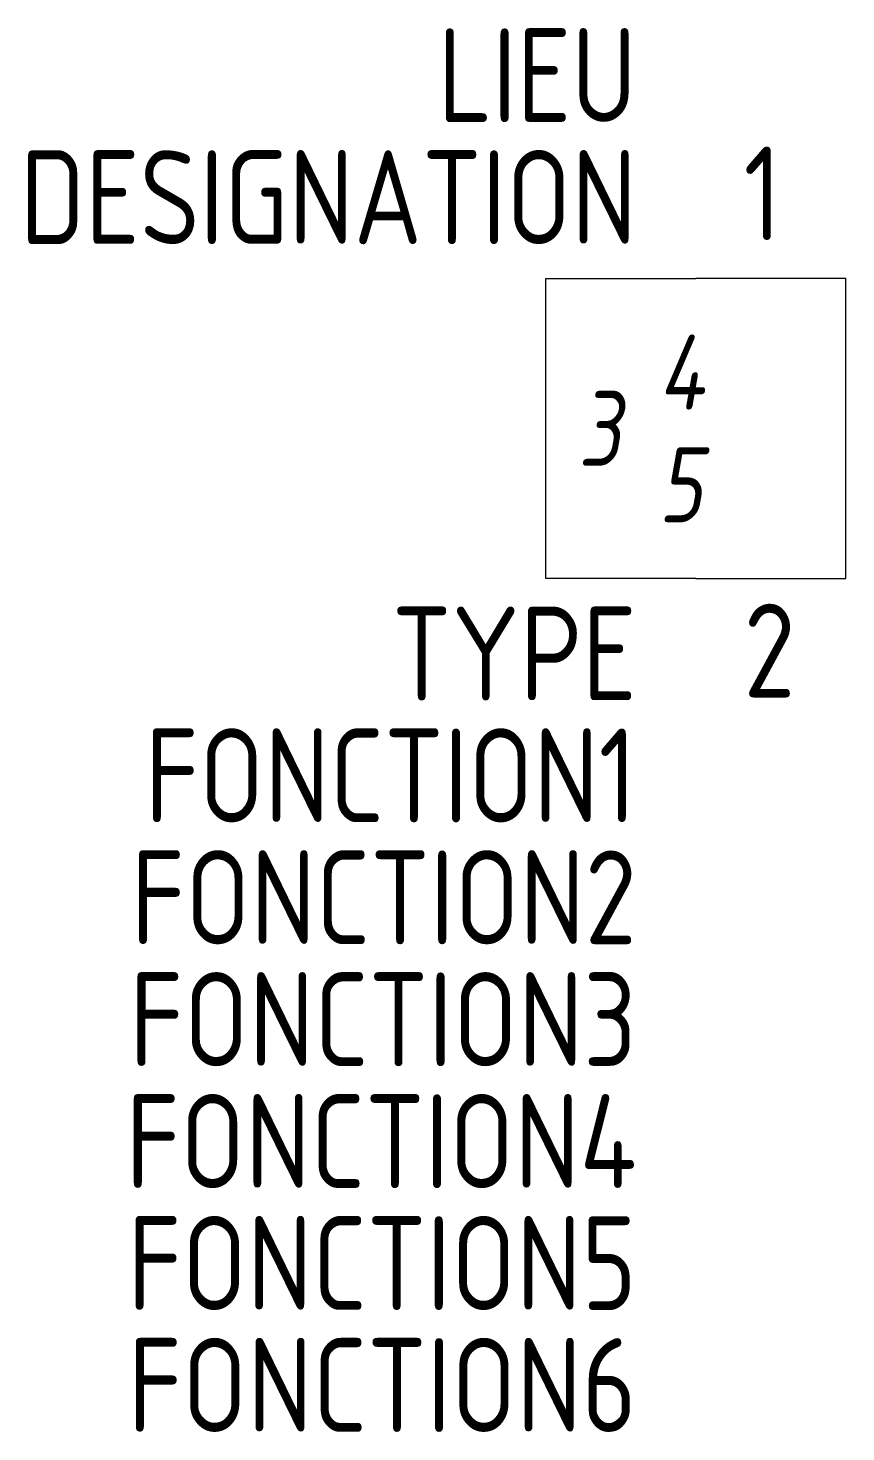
# Model space of a CAD drawing. Header units: millimetres. Extents: x -17.8 to 4, y -30.7 to 6.7.
import ezdxf
from ezdxf.enums import TextEntityAlignment as Align

# ---------------------------------------------------------------- set-up
doc = ezdxf.new("R2010")
doc.units = ezdxf.units.MM
for name, color, linetype in [('SYMB_FIL', 3, 'Continuous'), ('SYMB_TXT_CONTACT', 2, 'Continuous'), ('SYMB_TXT_NOM', 3, 'Continuous')]:
    doc.layers.add(name, color=color, linetype=linetype)
doc.styles.add('NET2_5', font='isocp.shx', dxfattribs={"width": 0.9, "height": 2.5})
doc.styles.add('NET_2', font='isocp.shx', dxfattribs={"width": 0.9, "height": 2})

msp = doc.modelspace()

# ---------------------------------------------------------------- linework, layer by layer
at = {"layer": 'SYMB_FIL'}
for points in [[(0, -8), (-4, -8), (-4, 0), (0, 0)], [(0, -8), (4, -8), (4, 0), (0, 0)]]:
    msp.add_lwpolyline(points, dxfattribs=at)

# ---------------------------------------------------------------- texts
at = {"layer": 'SYMB_TXT_CONTACT', "style": 'NET2_5', "width": 0.9, "flags": 8}
for tag, p in [('1', (1.275, 1.016)), ('2', (1.275, -11.173))]:
    msp.add_attdef(tag, p, '', height=2.5, dxfattribs=at)
at = {"layer": 'SYMB_TXT_CONTACT', "style": 'NET_2', "oblique": 10, "width": 0.9, "flags": 8}
for tag, text, p in [('4', '>5A', (-1, -2.5)), ('5', '<3A', (-1, -5.5))]:
    msp.add_attdef(tag, text=text, height=2, dxfattribs=at).set_placement(p, align=Align.MIDDLE_LEFT)
msp.add_attdef('3', text='I', height=2, dxfattribs=at).set_placement((-2, -4), align=Align.MIDDLE_RIGHT)
at = {"layer": 'SYMB_TXT_NOM', "style": 'NET2_5', "width": 0.9, "flags": 8}
for tag, text, p in [('LIEU', '', (-1.575, 4.166)), ('DESIGNATION', 'K?', (-1.575, 0.916)), ('TYPE', '', (-1.575, -11.25)), ('FONCTION1', '', (-1.575, -14.5)), ('FONCTION2', '', (-1.575, -17.75)), ('FONCTION3', '', (-1.575, -21)), ('FONCTION4', '', (-1.575, -24.25)), ('FONCTION5', '', (-1.575, -27.5)), ('FONCTION6', '', (-1.575, -30.75))]:
    msp.add_attdef(tag, text=text, height=2.5, dxfattribs=at).set_placement(p, align=Align.RIGHT)

doc.saveas('drawing.dxf')
